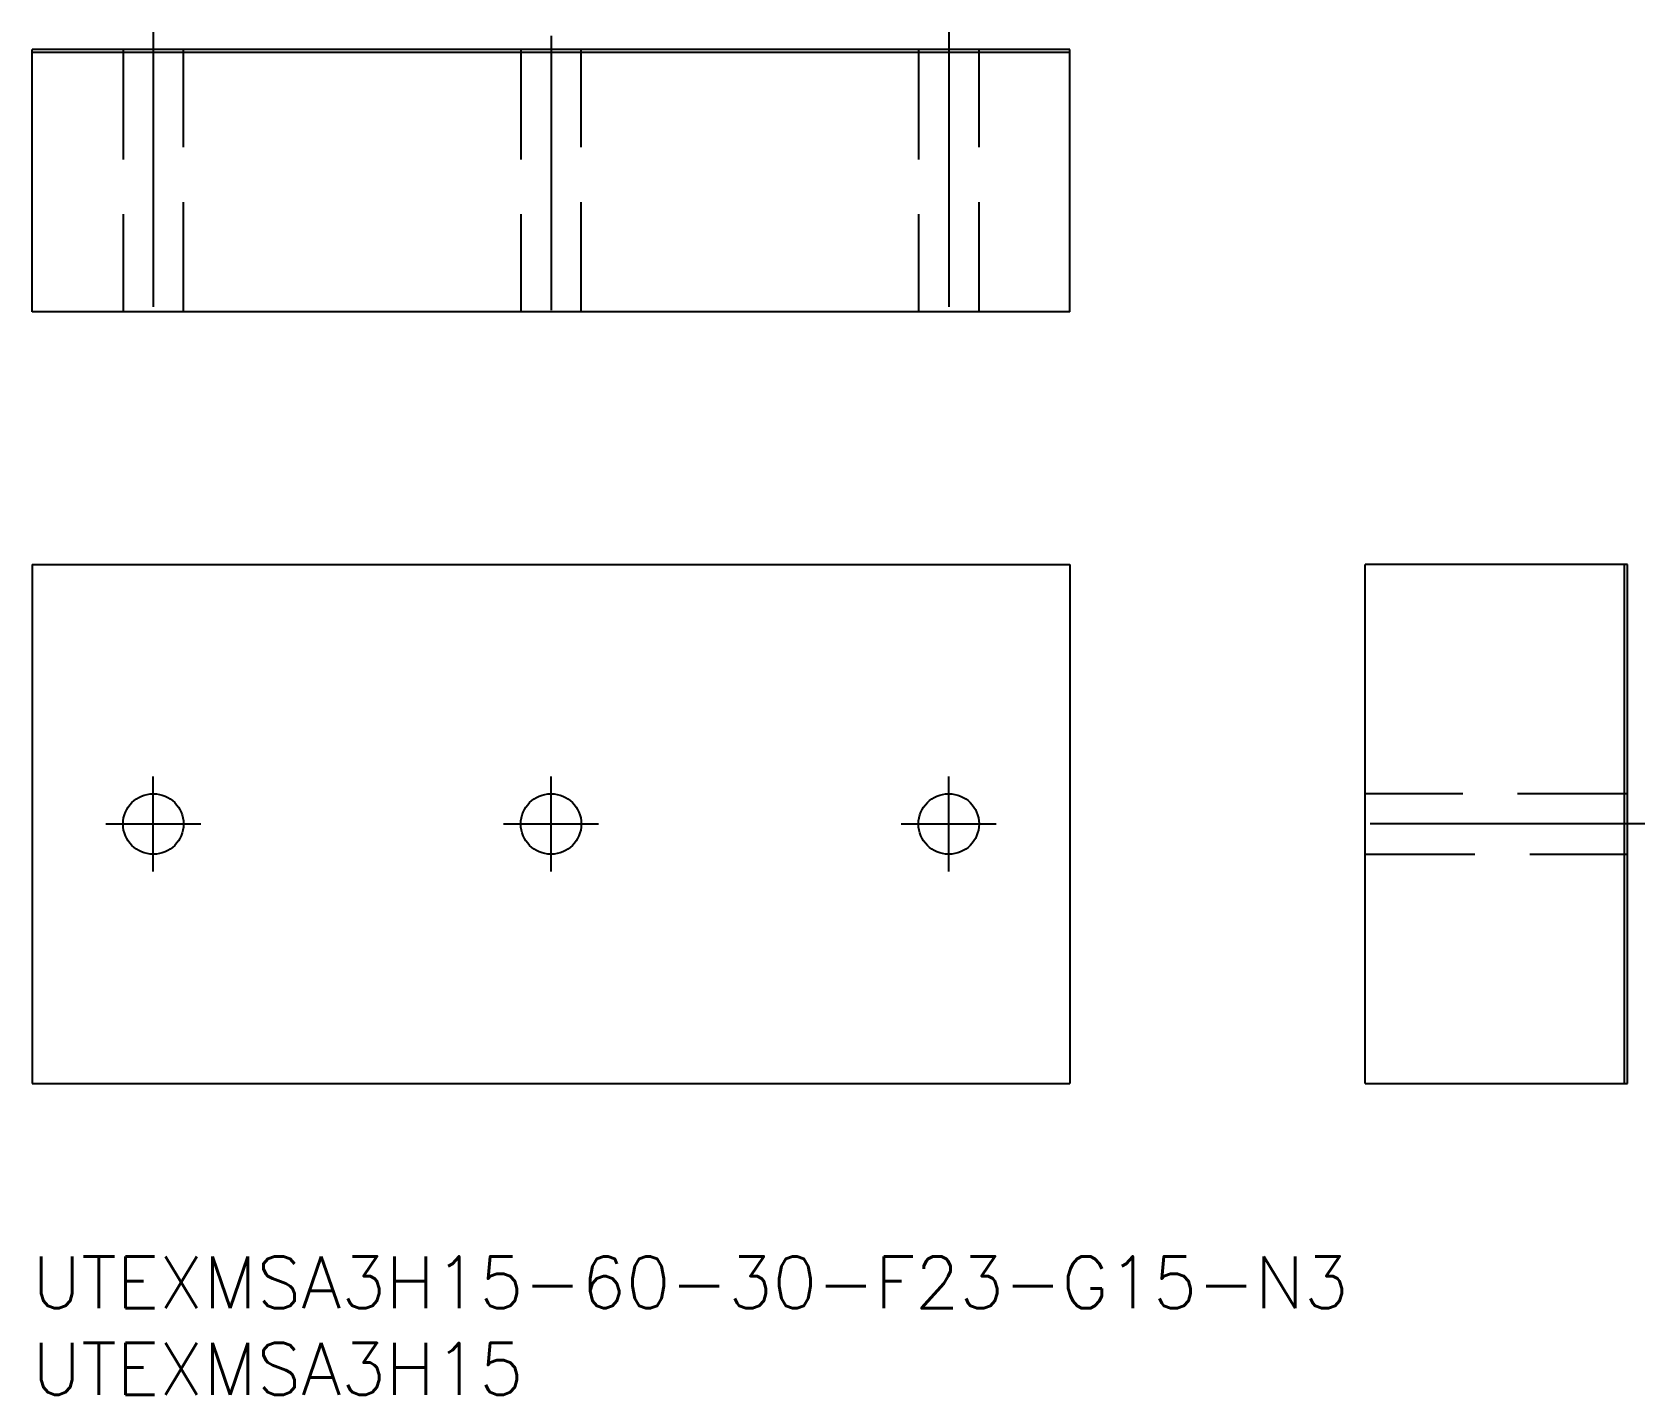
# Model space of a CAD drawing. Extents: x 0 to 93.2, y -8 to 70.8.
import ezdxf

# ---------------------------------------------------------------- set-up
doc = ezdxf.new("R2010")
doc.units = 0
doc.header["$LTSCALE"] = 0.5
doc.linetypes.add('CENTER', pattern=[50.8, 31.75, -6.35, 6.35, -6.35])
doc.linetypes.add('DASHED', pattern=[19.05, 12.7, -6.35])
for name, color, linetype in [('MSM_CENTER', 1, 'CENTER'), ('MSM_CONTINUOUS', 7, 'CONTINUOUS'), ('MSM_DASHED', 4, 'DASHED'), ('MSM_PART_NUMBER', 7, 'CONTINUOUS')]:
    doc.layers.add(name, color=color, linetype=linetype)
doc.styles.get("Standard").update_dxf_attribs({"font": 'txt.shx', "height": 1, "bigfont": 'bigfont.shx'})

# ---------------------------------------------------------------- blocks, each defined once
blk = doc.blocks.new('*U19')
at = {"layer": 'MSM_PART_NUMBER'}
blk.add_text('UTEXMSA3H15-60-30-F23-G15-N3', height=3, dxfattribs=at).set_placement((0, -3))
blk = doc.blocks.new('*U20')
at = {"layer": 'MSM_PART_NUMBER'}
blk.add_text('UTEXMSA3H15', height=3, dxfattribs=at).set_placement((0, -8))

msp = doc.modelspace()

# ---------------------------------------------------------------- linework, layer by layer
at = {"layer": 'MSM_CENTER'}
for p, q in [((7, 70.776), (7, 53.606)), ((30, 70.576), (30, 53.406)), ((53, 70.776), (53, 53.606)), ((7, 22.25), (7, 27.75)), ((30, 22.25), (30, 27.75)), ((53, 22.25), (53, 27.75)), ((4.25, 25), (9.75, 25)), ((27.25, 25), (32.75, 25)), ((50.25, 25), (55.75, 25)), ((93.249, 25), (76.079, 25))]:
    msp.add_line(p, q, dxfattribs=at)
at = {"layer": 'MSM_CONTINUOUS'}
for p, q in [((0, 54.606), (0, 69.776)), ((60, 69.776), (0, 69.776)), ((60, 69.606), (0, 69.606)), ((60, 54.606), (60, 69.776)), ((60, 54.606), (0, 54.606)), ((0, 40), (0, 10)), ((0, 40), (60, 40)), ((60, 40), (60, 10)), ((77.079, 10), (77.079, 40)), ((92.249, 40), (77.079, 40)), ((92.079, 10), (92.079, 40)), ((92.249, 10), (92.249, 40)), ((0, 10), (60, 10)), ((77.079, 10), (92.249, 10))]:
    msp.add_line(p, q, dxfattribs=at)
for centre in [(7, 25), (30, 25), (53, 25)]:
    msp.add_circle(centre, 1.75, dxfattribs=at)
at = {"layer": 'MSM_DASHED'}
for p, q in [((5.25, 69.776), (5.25, 54.606)), ((8.75, 54.606), (8.75, 69.776)), ((28.25, 69.776), (28.25, 54.606)), ((31.75, 54.606), (31.75, 69.776)), ((51.25, 69.776), (51.25, 54.606)), ((54.75, 54.606), (54.75, 69.776)), ((92.249, 26.75), (77.079, 26.75)), ((77.079, 23.25), (92.249, 23.25))]:
    msp.add_line(p, q, dxfattribs=at)

# ---------------------------------------------------------------- block references
at = {"layer": 'MSM_CONTINUOUS'}
for name in ['*U19', '*U20']:
    msp.add_blockref(name, (0, 0), dxfattribs=at)

doc.saveas('drawing.dxf')
